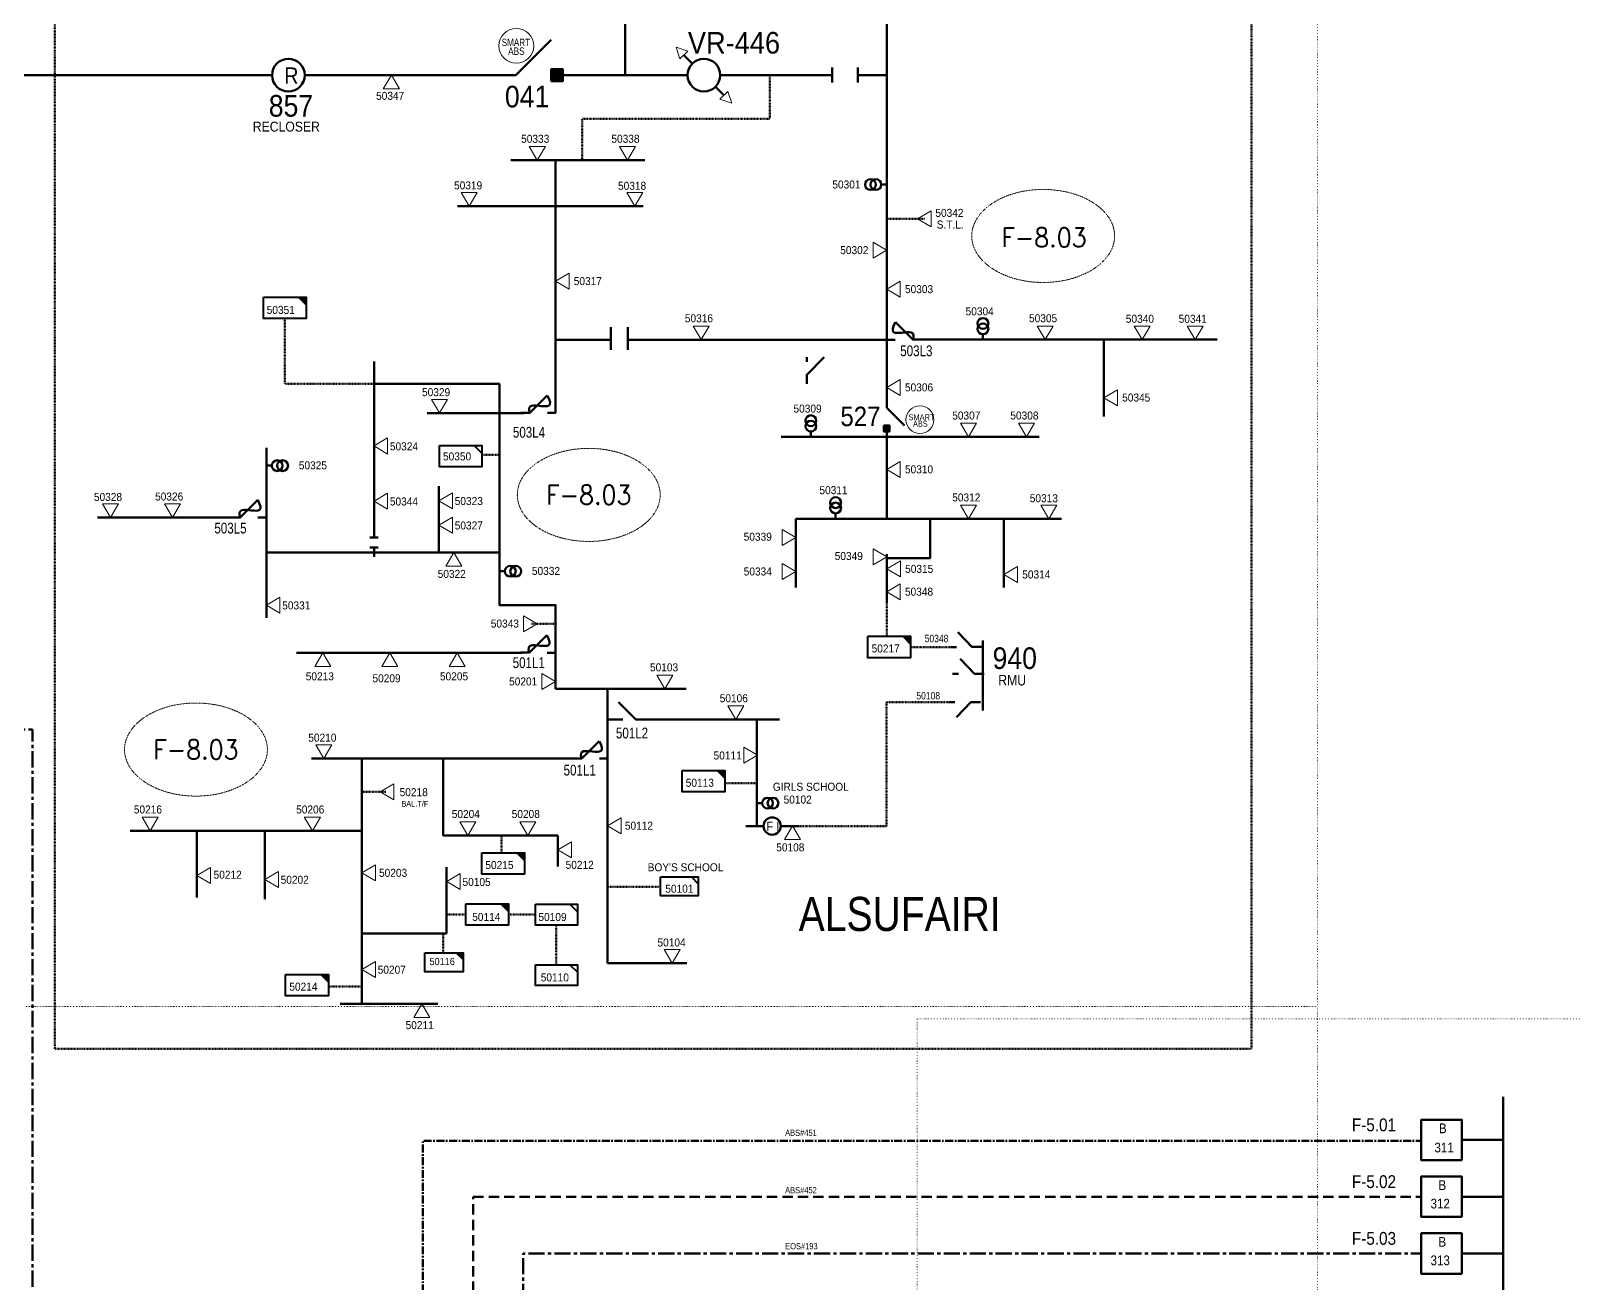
# Model space of a CAD drawing. Header units: metres. Extents: x 65984 to 144644, y -19036 to 23726.
# Drawn here: x 121211 to 121924, y 21619 to 22197 of the extents above; entities that cross this region are included whole.
import ezdxf
from ezdxf.enums import TextEntityAlignment as Align

# ---------------------------------------------------------------- set-up
doc = ezdxf.new("R2010")
doc.units = ezdxf.units.M
doc.header["$MEASUREMENT"] = 0
for name, pattern in [('( Center )', [2, 1.25, -0.25, 0.25, -0.25]), ('DGN Style 1', [0.6, 0, -0.6]), ('DGN Style 3', [0.013877, 0, -0.013877]), ('HIDDEN2', [2381.25, 1587.5, -793.75])]:
    doc.linetypes.add(name, pattern=pattern)
doc.layers.get('0').update_dxf_attribs({"color": 95, "lineweight": 40})
for name, color, linetype, lineweight in [('ABS', 7, 'Continuous', 40), ('ABS NUMBER', 112, 'Continuous', 30), ('d_eos', 111, 'Continuous', 40), ('d_eos no', 121, 'Continuous', 40), ('d_fco', 5, 'Continuous', 40), ('d_fco text', 95, 'Continuous', 40), ('d_grid line', 7, 'DGN Style 1', 0), ('d_oh branch', 94, 'Continuous', 40), ('d_switch', 95, 'Continuous', 40), ('d_tf', 1, 'Continuous', 40), ('d_tf no', 6, 'Continuous', 40), ('d_tf_200', 1, 'Continuous', 40), ('d_ug cable', 95, 'Continuous', 40), ('d_ug main line', 95, 'Continuous', 40), ('EARTH FAULT INDICATOR', 95, 'Continuous', 40), ('FDR  1  05', 172, 'Continuous', 40), ('FDR  1  16', 234, 'Continuous', 40), ('fedr no', 95, 'Continuous', 40), ('GRID STATION 01', 7, 'Continuous', 40), ('Level 37', 7, 'Continuous', 0), ('O H MAIN FEEDER', 4, 'Continuous', 100), ('REGULATOR', 5, 'Continuous', 40)]:
    doc.layers.add(name, color=color, linetype=linetype, lineweight=lineweight)
doc.styles.add('NASKHF', font='naskhf.shx', dxfattribs={"height": 8})
doc.styles.add('Style-Andalus', font='andlso.ttf')
doc.styles.add('Style-Arial', font='arial.ttf')
doc.styles.add('Style-ENGINEERING', font='ENGINEERING.shx')
doc.styles.add('Style-msdefault', font='msdefault.shx')
doc.styles.add('Style-STANDARD', font='STANDARD.shx')

# ---------------------------------------------------------------- blocks, each defined once
blk = doc.blocks.new('ABS2_1_1')
at = {"color": 0, "linetype": 'ByBlock', "lineweight": -2, "ltscale": 500}
for q in [(-29900, 43500), (0, 0)]:
    blk.add_line((0, 13600), q, dxfattribs=at)
at = {"color": 0, "linetype": 'ByBlock', "lineweight": -2, "ltscale": 500, "flags": 128}
for points in [[(5000, 43600), (-5000, 43600), (-5000, 53600), (5000, 53600)], [(3791, 49653), (3791, 49653), (3791, 49653)]]:
    blk.add_lwpolyline(points, close=True, dxfattribs=at)
at = {"color": 0, "linetype": 'ByBlock', "lineweight": -2, "ltscale": 500}
for points in [[(5000, 43600), (-5000, 43600), (5000, 53600), (-5000, 53600)], [(3791, 49653), (3791, 49653), (3791, 49653)]]:
    blk.add_solid(points, dxfattribs=at)
blk = doc.blocks.new('*U746')
at = {"layer": 'd_fco', "color": 1, "linetype": 'Continuous', "lineweight": 100}
blk.add_line((-4.6, 4.2), (-10.1, 4.2), dxfattribs=at)
at = {"layer": 'd_fco', "color": 1, "linetype": 'Continuous', "lineweight": 100, "flags": 128}
blk.add_lwpolyline([(13, 4.2), (7.1, 4.2), (-4.4, -7.3)], dxfattribs=at)
at = {"layer": 'd_fco', "color": 1, "linetype": 'Continuous', "lineweight": 100}
blk.add_open_spline([(-4.4, -7.3), (-13, 7.7), (11.6, -7.7), (7.1, 4.2)], degree=3, dxfattribs=at)
blk = doc.blocks.new('TFU_9')
at = {"layer": 'd_tf_200', "color": 1, "linetype": 'Continuous', "lineweight": 53}
blk.add_line((0, 10), (0, 0), dxfattribs=at)
for centre in [(0, 30), (0, 20)]:
    blk.add_circle(centre, 10, dxfattribs=at)
blk = doc.blocks.new('TF_8')
at = {"color": 0, "linetype": 'ByBlock', "lineweight": -2}
blk.add_line((6.3, 4.95), (9.9, 1.35), dxfattribs=at)
blk.add_3dface([(-10.1, 4.95), (9.9, 4.95), (9.9, -5.05), (-10.1, -5.05)], dxfattribs=at)
blk = doc.blocks.new('exist.us-1000kva')
at = {"color": 0, "linetype": 'ByBlock', "lineweight": -2, "flags": 128}
blk.add_lwpolyline([(40, 12.9), (32.8, 20), (40, 20)], close=True, dxfattribs=at)
at = {"color": 0, "linetype": 'ByBlock', "lineweight": -2, "extrusion": (0, 0, -1)}
blk.add_solid([(-40, 12.9), (-32.8, 20), (-40, 20)], dxfattribs=at)
at = {"color": 0, "linetype": 'ByBlock', "lineweight": -2, "xscale": 2, "yscale": 2}
blk.add_blockref('TF_8', (20.2, 10.1), dxfattribs=at)
blk = doc.blocks.new('*U809')
at = {"layer": 'REGULATOR', "color": 7, "linetype": 'Continuous', "lineweight": 211}
blk.add_circle((-0.01, 0.1), 7.56, dxfattribs=at)
at = {"layer": 'ABS NUMBER', "color": 7, "lineweight": 211, "style": 'Style-ENGINEERING', "width": 0.9}
blk.add_text('R', height=7.56, dxfattribs=at).set_placement((-1.91, 3.67), align=Align.TOP_LEFT)
blk = doc.blocks.new('*U954')
at = {"layer": 'd_fco', "color": 1, "linetype": 'Continuous', "lineweight": 100}
blk.add_line((4, -10.24), (4, -8.08), dxfattribs=at)
at = {"layer": 'd_fco', "color": 1, "linetype": 'Continuous', "lineweight": 100, "flags": 128}
blk.add_lwpolyline([(3.99, 2.09), (3.99, -2.07), (-4.03, -10.11)], dxfattribs=at)
blk = doc.blocks.new('*U907')
at = {"layer": 'EARTH FAULT INDICATOR', "color": 1, "linetype": 'Continuous', "lineweight": 100}
blk.add_circle((0.02, 0.13), 4, dxfattribs=at)
at = {"layer": 'EARTH FAULT INDICATOR', "color": 1, "lineweight": 140, "style": 'Style-Andalus', "width": 0.9}
blk.add_text('F I', height=4.234, dxfattribs=at).set_placement((-2.61, 2.11), align=Align.TOP_LEFT)
blk = doc.blocks.new('*U1936')
at = {"layer": 'REGULATOR', "color": 1, "linetype": 'Continuous', "lineweight": 140}
for p, q in [((-9.35, 9.39), (-5.34, 5.38)), ((5.36, -5.32), (9.37, -9.33))]:
    blk.add_line(p, q, dxfattribs=at)
at = {"layer": 'REGULATOR', "color": 1, "linetype": 'Continuous', "lineweight": 0, "flags": 128}
for points in [[(-7.46, 11.13), (-12.85, 12.97), (-11.09, 7.54)], [(7.45, -11.15), (12.86, -12.96), (11.06, -7.54)]]:
    blk.add_lwpolyline(points, close=True, dxfattribs=at)
at = {"layer": 'REGULATOR', "color": 1, "linetype": 'Continuous', "lineweight": 211}
blk.add_circle((0.01, 0.03), 7.56, dxfattribs=at)
blk = doc.blocks.new('TRA1_425')
at = {"layer": 'd_tf', "color": 1, "linetype": 'Continuous', "lineweight": 0, "ltscale": 0.00019715, "flags": 128}
blk.add_lwpolyline([(10, -17), (0, 0), (-10, -17)], close=True, dxfattribs=at)
blk = doc.blocks.new('TRA1_424')
at = {"layer": 'd_tf', "color": 1, "linetype": 'Continuous', "lineweight": 0, "ltscale": 0.00019715, "xscale": 1.000046566207833, "yscale": 1.000046566207833, "zscale": 1.000046566207833, "rotation": 180}
blk.add_blockref('TRA1_425', (0, 0), dxfattribs=at)
blk = doc.blocks.new('TRA1_427')
at = {"layer": 'd_tf', "color": 1, "linetype": 'Continuous', "lineweight": 0, "ltscale": 0.00019715, "extrusion": (0, 0, -1), "flags": 128}
blk.add_lwpolyline([(-10, -17), (0, 0), (10, -17)], close=True, dxfattribs=at)
blk = doc.blocks.new('TRA1_426')
at = {"layer": 'd_tf', "color": 1, "linetype": 'Continuous', "lineweight": 0, "ltscale": 0.00019715, "xscale": 1.000046566207833, "yscale": 1.000046566207833, "zscale": 1.000046566207833, "rotation": 180}
blk.add_blockref('TRA1_427', (0, 0), dxfattribs=at)
blk = doc.blocks.new('TRA1_429')
at = {"layer": 'd_tf', "color": 1, "linetype": 'Continuous', "lineweight": 0, "ltscale": 0.00019715, "flags": 128}
blk.add_lwpolyline([(10, -17), (0, 0), (-10, -17)], close=True, dxfattribs=at)
blk = doc.blocks.new('TRA1_428')
at = {"layer": 'd_tf', "color": 1, "linetype": 'Continuous', "lineweight": 0, "ltscale": 0.00019715, "xscale": 1.000046566207833, "yscale": 1.000046566207833, "zscale": 1.000046566207833, "rotation": 180}
blk.add_blockref('TRA1_429', (0, 0), dxfattribs=at)

msp = doc.modelspace()

# ---------------------------------------------------------------- linework, layer by layer
at = {"layer": 'd_eos', "color": 1, "linetype": 'Continuous', "lineweight": 211, "ltscale": 0.625574}
for p, q in [((121646.59, 21912.54), (121639.93, 21919.4)), ((121639.3, 21912.54), (121636.53, 21912.54)), ((121651.15, 21912.55), (121646.59, 21912.55)), ((121651.51, 21915.55), (121651.51, 21883.15)), ((121647.62, 21900.21), (121640.95, 21907.08)), ((121640.32, 21900.21), (121637.55, 21900.21)), ((121652.17, 21900.21), (121647.62, 21900.21)), ((121638.63, 21887.02), (121635.86, 21887.02)), ((121645.93, 21887.01), (121639.27, 21880.15)), ((121650.48, 21887.02), (121645.93, 21887.02))]:
    msp.add_line(p, q, dxfattribs=at)
at = {"layer": 'd_grid line', "color": 7, "linetype": 'DGN Style 1', "lineweight": 0, "flags": 128}
for points in [[(120816.18, 21746.42), (120816.18, 22346.42), (121806.14, 22346.42), (121806.14, 21746.42)], [(120816.18, 21146.41), (120816.18, 21746.42), (121806.14, 21746.42), (121806.14, 21146.41)], [(122066.78, 21740.77), (121621.13, 21740.77), (121621.13, 20794.93), (122066.78, 20794.93)]]:
    msp.add_lwpolyline(points, close=True, dxfattribs=at)
at = {"layer": 'd_oh branch', "color": 1, "linetype": 'Continuous', "lineweight": 100}
for p, q in [((121495.21, 22137.54), (121433.24, 22137.52)), ((121453.97, 22137.53), (121453.97, 22020.73)), ((121494.5, 22116.31), (121408.64, 22116.31)), ((121479.5, 22049.85), (121479.5, 22060.32)), ((121487.37, 22049.85), (121487.37, 22060.33)), ((121479.5, 22054.55), (121453.94, 22054.54)), ((121607.05, 22054.57), (121487.37, 22054.56)), ((121759.77, 22054.6), (121622.93, 22054.58)), ((121707.44, 22054.59), (121707.45, 22019.1)), ((121370.06, 22034.14), (121370.06, 22044.55)), ((121439.34, 22020.68), (121394.58, 22020.68)), ((121677.56, 22009.64), (121558.22, 22009.62)), ((121320.3, 22004.53), (121320.3, 21925.98)), ((121400.04, 21986.9), (121400.04, 21956.23)), ((121305.91, 21972.45), (121242.23, 21972.45)), ((121565.03, 21971.76), (121565.03, 21940.11)), ((121627.1, 21971.76), (121565.03, 21971.76)), ((121687.8, 21971.76), (121627.1, 21971.76)), ((121661.25, 21971.94), (121661.26, 21940.11)), ((121368.14, 21963.22), (121371.99, 21963.22)), ((121428.07, 21956.23), (121320.3, 21956.23)), ((121368.14, 21958.57), (121371.99, 21958.57)), ((121334.21, 21909.91), (121438.54, 21909.91)), ((121477.96, 21893.2), (121477.96, 21865.13)), ((121514.34, 21893.2), (121477.96, 21893.2)), ((121482.95, 21878.99), (121477.96, 21878.99)), ((121557.48, 21878.99), (121492.76, 21878.99)), ((121547, 21878.99), (121547, 21829.81)), ((121341.17, 21861.02), (121462.77, 21861.02)), ((121364.43, 21861.02), (121364.43, 21747.61)), ((121288.18, 21827.58), (121257.33, 21827.58)), ((121319.55, 21827.58), (121319.55, 21796.05)), ((121455.07, 21825.48), (121455.07, 21811.08)), ((121550.12, 21829.81), (121541.97, 21829.81)), ((121566.66, 21829.8), (121558.12, 21829.81)), ((121403.63, 21810.77), (121403.63, 21780.09)), ((121364.43, 21780.09), (121403.63, 21780.09)), ((121514.67, 21766.41), (121477.96, 21766.41)), ((121354.35, 21747.61), (121399.51, 21747.61))]:
    msp.add_line(p, q, dxfattribs=at)
at = {"layer": 'd_oh branch', "color": 1, "linetype": 'Continuous', "lineweight": 100, "flags": 128}
for points in [[(121428.07, 22020.68), (121428.07, 22034.14), (121370.06, 22034.14), (121370.06, 21963.22)], [(121606.81, 21953.56), (121627.1, 21953.56), (121627.1, 21971.76)], [(121370.06, 21958.57), (121370.06, 21954.2)], [(121402.04, 21861.02), (121402.04, 21825.48), (121455.07, 21825.48)], [(121477.96, 21865.88), (121477.96, 21766.41)], [(121364.43, 21827.58), (121288.18, 21827.58), (121288.18, 21796.72)]]:
    msp.add_lwpolyline(points, dxfattribs=at)
at = {"layer": 'd_ug cable', "color": 1, "linetype": 'DGN Style 3', "lineweight": 100}
for p, q in [((121607.05, 22110.39), (121624.63, 22110.39)), ((121419.89, 22001.31), (121428.07, 22001.31)), ((121453.97, 21923.32), (121442.88, 21923.32)), ((121364.43, 21845.66), (121375.52, 21845.66)), ((121532.21, 21849.65), (121547, 21849.65)), ((121429, 21817.4), (121429, 21825.48)), ((121502.55, 21801.68), (121477.96, 21801.68)), ((121348.96, 21755.66), (121364.43, 21755.66))]:
    msp.add_line(p, q, dxfattribs=at)
at = {"layer": 'd_ug cable', "color": 1, "linetype": 'DGN Style 3', "lineweight": 100, "flags": 128}
msp.add_lwpolyline([(121222.46, 21726.77), (121775.69, 21726.78), (121775.68, 22284.24), (121222.46, 22284.24)], close=True, dxfattribs=at)
for points in [[(121553.09, 22177.26), (121553.09, 22156.66), (121466.29, 22156.66), (121466.29, 22137.53)], [(121370.06, 22034.14), (121328.83, 22034.14), (121328.83, 22064.36)], [(121607.05, 21933.17), (121607.05, 21917.48)], [(121618.14, 21912.54), (121636.53, 21912.54)], [(121566.64, 21829.8), (121607.02, 21829.8), (121607.02, 21887.02), (121635.86, 21887.02)], [(121403.63, 21788.99), (121412.46, 21788.99)], [(121413.17, 21788.99), (121413.18, 21788.99)], [(121432.21, 21788.99), (121444.77, 21788.99)], [(121454.23, 21783.99), (121454.23, 21765.72)], [(121401.98, 21771.32), (121401.97, 21780.15)]]:
    msp.add_lwpolyline(points, dxfattribs=at)
at = {"layer": 'd_ug cable', "color": 1, "linetype": 'HIDDEN2', "lineweight": 140, "ltscale": 0.003}
msp.add_lwpolyline([(121291.27, 21114.44), (121415.96, 21114.44), (121415.96, 21658.5), (121854.14, 21658.5)], dxfattribs=at)
at = {"layer": 'd_ug cable', "color": 2, "linetype": 'Continuous', "lineweight": 13}
for centre, radius in [((121435.86, 22190.36), 8.04), ((121622.41, 22017.6), 6.43)]:
    msp.add_circle(centre, radius, dxfattribs=at)
at = {"layer": 'd_ug main line', "color": 3, "linetype": '( Center )', "lineweight": 140, "ltscale": 2.94, "flags": 128}
msp.add_lwpolyline([(121264.96, 21124.44), (121392.56, 21124.44), (121392.56, 21684.33), (121854.14, 21684.33)], dxfattribs=at)
at = {"layer": 'FDR  1  16', "color": 231, "linetype": '( Center )', "lineweight": 140, "ltscale": 6, "flags": 128}
msp.add_lwpolyline([(121278.36, 20935.79), (121306.73, 20935.79), (121306.73, 21611.44), (121212.17, 21611.44), (121212.17, 21874.47), (121039.1, 21874.47)], dxfattribs=at)
at = {"layer": 'FDR  1  16', "color": 1, "linetype": '( Center )', "lineweight": 140, "ltscale": 6, "flags": 128}
msp.add_lwpolyline([(121265.25, 21184.44), (121439.02, 21184.44), (121439.02, 21632.27), (121854.14, 21632.27)], dxfattribs=at)
at = {"layer": 'fedr no', "color": 82, "linetype": 'DGN Style 3', "lineweight": 13, "true_color": 0x1dc70e}
for centre in [(121679.41, 22102.51), (121469.33, 21982.84), (121287.75, 21865.15)]:
    msp.add_ellipse(centre, major_axis=(33.02, 0), ratio=0.651175, dxfattribs=at)
at = {"layer": 'GRID STATION 01', "lineweight": 211, "ltscale": 0.379284}
msp.add_line((121892.09, 21450.75), (121892.09, 21704.7), dxfattribs=at)
at = {"layer": 'GRID STATION 01', "color": 3, "lineweight": 70, "ltscale": 0.379284}
msp.add_line((121892.09, 21684.73), (121872.87, 21684.73), dxfattribs=at)
at = {"layer": 'GRID STATION 01', "color": 1, "lineweight": 70, "ltscale": 0.379284}
for p, q in [((121892.09, 21658.5), (121872.87, 21658.5)), ((121891.51, 21632.27), (121872.87, 21632.27))]:
    msp.add_line(p, q, dxfattribs=at)
at = {"layer": 'GRID STATION 01', "color": 3, "lineweight": 70, "ltscale": 0.379284, "flags": 128}
msp.add_lwpolyline([(121872.87, 21675.37), (121872.87, 21694.1), (121854.14, 21694.1), (121854.14, 21675.37)], close=True, dxfattribs=at)
at = {"layer": 'GRID STATION 01', "color": 1, "lineweight": 70, "ltscale": 0.379284, "flags": 128}
for points in [[(121872.87, 21649.13), (121872.87, 21667.87), (121854.14, 21667.87), (121854.14, 21649.13)], [(121872.87, 21622.9), (121872.87, 21641.63), (121854.14, 21641.63), (121854.14, 21622.9)]]:
    msp.add_lwpolyline(points, close=True, dxfattribs=at)
at = {"layer": 'O H MAIN FEEDER', "color": 1, "lineweight": 211, "ltscale": 6}
for p, q in [((121607.05, 22242.8), (121607.05, 22025.76)), ((121428.07, 22020.68), (121428.07, 21940.55)), ((121607.05, 22013.99), (121607.05, 21971.76)), ((121607.05, 21955.45), (121607.05, 21933.17)), ((121453.97, 21893.2), (121477.96, 21893.2))]:
    msp.add_line(p, q, dxfattribs=at)
at = {"layer": 'O H MAIN FEEDER', "color": 1, "lineweight": 211, "ltscale": 30}
for p, q in [((121021.26, 22176.84), (121322.91, 22176.84)), ((121338.04, 22176.84), (121428.2, 22176.84)), ((121457.2, 22176.84), (121515.07, 22176.84)), ((121530.14, 22176.84), (121581.88, 22176.84)), ((121581.88, 22180.32), (121581.88, 22173.35)), ((121593.79, 22180.32), (121593.79, 22173.35)), ((121593.79, 22176.84), (121607.05, 22176.84))]:
    msp.add_line(p, q, dxfattribs=at)
at = {"layer": 'O H MAIN FEEDER', "color": 1, "lineweight": 211, "ltscale": 30, "flags": 128}
msp.add_lwpolyline([(121581.44, 22220.71), (121486.14, 22220.71), (121486.14, 22176.84)], dxfattribs=at)
at = {"layer": 'O H MAIN FEEDER', "color": 1, "lineweight": 211, "ltscale": 6, "flags": 128}
msp.add_lwpolyline([(121428.07, 21940.55), (121428.07, 21931.91), (121453.97, 21931.91), (121453.97, 21893.2)], dxfattribs=at)

# ---------------------------------------------------------------- block references
at = {"layer": 'ABS', "color": 7, "linetype": 'Continuous', "lineweight": 211, "ltscale": 0.812883, "xscale": 0.0005446322480400586, "yscale": 0.0005446322480400586, "zscale": 0.000360672857092237, "rotation": 269.9999928008099}
msp.add_blockref('ABS2_1_1', (121428.2, 22176.84), dxfattribs=at)
at = {"layer": 'ABS', "color": 7, "linetype": 'Continuous', "lineweight": 211, "ltscale": 0.408557, "xscale": 0.0002737335691468195, "yscale": 0.0002737335691468195, "zscale": 0.0001812751059481464, "rotation": 179.9999928008099}
msp.add_blockref('ABS2_1_1', (121607.05, 22026.84), dxfattribs=at)
at = {"layer": 'd_fco', "color": 1, "linetype": 'Continuous', "lineweight": 100, "extrusion": (0, 0, -1), "xscale": 0.7000000000000004, "yscale": 0.7000000000000004, "zscale": 0.7000000000000004, "rotation": 179.9640835135763}
msp.add_blockref('*U746', (-121614.16, 22057.52), dxfattribs=at)
at = {"layer": 'd_fco', "color": 1, "linetype": 'Continuous', "lineweight": 100}
for p, rotation in [((121574.12, 22036.32), 180), ((121493.2, 21882.99), 270)]:
    msp.add_blockref('*U954', p, dxfattribs=dict(at, rotation=rotation))
at = {"layer": 'd_fco', "color": 1, "linetype": 'Continuous', "lineweight": 100, "xscale": 0.7000000000000004, "yscale": 0.7000000000000004, "zscale": 0.7000000000000004, "rotation": 179.9640835135763}
for p in [(121447.09, 22023.64), (121313.21, 21975.4), (121446.84, 21912.87), (121471.08, 21863.98)]:
    msp.add_blockref('*U746', p, dxfattribs=at)
at = {"layer": 'd_tf', "color": 1, "linetype": 'Continuous', "lineweight": 0, "ltscale": 0.00019715, "extrusion": (0, 0, -1)}
for name, p, xscale, yscale, zscale, rotation in [('TRA1_424', (-121378.07, 22176.83), 0.37, 0.37, 0.37, 179.9999999999999), ('TRA1_424', (-121607.04, 22095.89), 0.37, 0.37, 0.37, 270), ('TRA1_424', (-121406.98, 21956.22), 0.37, 0.37, 0.37, 180), ('TRA1_424', (-121445.5, 21923.32), 0.37, 0.37, 0.37, 270), ('TRA1_424', (-121346.37, 21909.9), 0.37, 0.37, 0.37, 179.9999999999999), ('TRA1_424', (-121377.33, 21909.9), 0.37, 0.37, 0.37, 179.9999999999999), ('TRA1_424', (-121408.53, 21909.9), 0.37, 0.37, 0.37, 179.9999999999999), ('TRA1_424', (-121453.96, 21896.58), 0.37, 0.37, 0.37, 270), ('TRA1_426', (-121547.36, 21862.61), 0.3699999999999999, 0.3699999999999999, 0.3699999999999999, 269.9574882981091), ('TRA1_424', (-121563.47, 21829.84), 0.3699999999999999, 0.3699999999999999, 0.3699999999999999, 179.9574882981208), ('TRA1_424', (-121392.15, 21747.69), 0.37, 0.37, 0.37, 179.9999999999999)]:
    msp.add_blockref(name, p, dxfattribs=dict(at, xscale=xscale, yscale=yscale, zscale=zscale, rotation=rotation))
at = {"layer": 'd_tf', "color": 1, "linetype": 'Continuous', "lineweight": 0, "ltscale": 0.00019715}
for name, p, xscale, yscale, zscale, rotation in [('TRA1_424', (121445.56, 22137.54), 0.37, 0.37, 0.37, 359.9999999999999), ('TRA1_424', (121487.28, 22137.54), 0.37, 0.37, 0.37, 359.9999999999999), ('TRA1_424', (121414.11, 22116.31), 0.37, 0.37, 0.37, 359.9999999999999), ('TRA1_424', (121490.67, 22116.33), 0.37, 0.37, 0.37, 359.9999999999999), ('TRA1_424', (121621.29, 22110.47), 0.37, 0.37, 0.37, 270), ('TRA1_424', (121453.94, 22081.59), 0.37, 0.37, 0.37, 270), ('TRA1_424', (121607.06, 22077.87), 0.37, 0.37, 0.37, 270), ('TRA1_424', (121521.24, 22054.58), 0.37, 0.37, 0.37, 359.9999999999999), ('TRA1_424', (121680.33, 22054.6), 0.37, 0.37, 0.37, 359.9999999999999), ('TRA1_424', (121725.15, 22054.6), 0.37, 0.37, 0.37, 359.9999999999999), ('TRA1_424', (121749.59, 22054.6), 0.37, 0.37, 0.37, 359.9999999999999), ('TRA1_424', (121607.06, 22032.46), 0.37, 0.37, 0.37, 270), ('TRA1_424', (121707.46, 22027.77), 0.37, 0.37, 0.37, 270), ('TRA1_424', (121400.3, 22020.69), 0.37, 0.37, 0.37, 359.9999999999999), ('TRA1_424', (121644.82, 22009.65), 0.37, 0.37, 0.37, 359.9999999999999), ('TRA1_424', (121671.7, 22009.65), 0.37, 0.37, 0.37, 359.9999999999999), ('TRA1_424', (121370.08, 22005.44), 0.37, 0.37, 0.37, 270), ('TRA1_424', (121607.06, 21994.59), 0.37, 0.37, 0.37, 270), ('TRA1_424', (121370.08, 21979.96), 0.37, 0.37, 0.37, 270), ('TRA1_424', (121400.05, 21980.16), 0.37, 0.37, 0.37, 270), ('TRA1_424', (121248.32, 21972.46), 0.37, 0.37, 0.37, 359.9999999999999), ('TRA1_424', (121276.91, 21972.46), 0.37, 0.37, 0.37, 359.9999999999999), ('TRA1_424', (121644.82, 21971.78), 0.37, 0.37, 0.37, 359.9999999999999), ('TRA1_424', (121681.94, 21971.78), 0.37, 0.37, 0.37, 359.9999999999999), ('TRA1_424', (121400.05, 21968.88), 0.37, 0.37, 0.37, 270), ('TRA1_424', (121565.02, 21963.15), 0.37, 0.37, 0.37, 89.99999999999997), ('TRA1_424', (121607.1, 21954.25), 0.37, 0.37, 0.37, 89.99999999999997), ('TRA1_424', (121607.14, 21948.6), 0.37, 0.37, 0.37, 270), ('TRA1_424', (121565.02, 21947.37), 0.37, 0.37, 0.37, 89.99999999999997), ('TRA1_424', (121661.27, 21946.01), 0.37, 0.37, 0.37, 270), ('TRA1_424', (121607.06, 21938.06), 0.37, 0.37, 0.37, 270), ('TRA1_424', (121320.31, 21931.94), 0.37, 0.37, 0.37, 270), ('TRA1_424', (121504.56, 21893.21), 0.37, 0.37, 0.37, 359.9999999999999), ('TRA1_424', (121537.35, 21879), 0.37, 0.37, 0.37, 359.9999999999999), ('TRA1_424', (121346.94, 21861.03), 0.37, 0.37, 0.37, 359.9999999999999), ('TRA1_424', (121372.91, 21845.66), 0.37, 0.37, 0.37, 270), ('TRA1_424', (121266.51, 21827.59), 0.37, 0.37, 0.37, 359.9999999999999), ('TRA1_424', (121341.55, 21827.59), 0.37, 0.37, 0.37, 359.9999999999999), ('TRA1_424', (121413.47, 21825.48), 0.37, 0.37, 0.37, 359.9999999999999), ('TRA1_424', (121441.2, 21825.48), 0.37, 0.37, 0.37, 359.9999999999999), ('TRA1_428', (121477.95, 21829.97), 0.3700000000000001, 0.3700000000000001, 0.3700000000000001, 269.9721564520746), ('TRA1_424', (121455.09, 21818.85), 0.37, 0.37, 0.37, 270), ('TRA1_424', (121288.2, 21806.91), 0.37, 0.37, 0.37, 270), ('TRA1_424', (121364.44, 21808.18), 0.37, 0.37, 0.37, 270), ('TRA1_424', (121319.57, 21805.14), 0.37, 0.37, 0.37, 270), ('TRA1_424', (121403.65, 21804.13), 0.37, 0.37, 0.37, 270), ('TRA1_424', (121364.44, 21763.57), 0.37, 0.37, 0.37, 270), ('TRA1_424', (121507.95, 21766.42), 0.37, 0.37, 0.37, 359.9999999999999)]:
    msp.add_blockref(name, p, dxfattribs=dict(at, xscale=xscale, yscale=yscale, zscale=zscale, rotation=rotation))
at = {"layer": 'd_tf_200', "color": 1, "linetype": 'Continuous', "lineweight": 53, "xscale": 0.25, "yscale": 0.25, "zscale": 0.25}
for p, rotation in [((121607.05, 22126.25), 89.99999999999993), ((121651.56, 22054.58), 359.9999999999999), ((121572, 22009.62), 359.9999999999999), ((121583.44, 21971.78), 359.9999999999999), ((121547, 21840.4), 269.9999999999999)]:
    msp.add_blockref('TFU_9', p, dxfattribs=dict(at, rotation=rotation))
at = {"layer": 'd_tf_200', "color": 1, "linetype": 'Continuous', "lineweight": 53, "extrusion": (0, 0, -1), "xscale": 0.25, "yscale": 0.25, "zscale": 0.25, "rotation": 89.97995698745639}
for p in [(-121320.32, 21996.35), (-121428.07, 21947.56)]:
    msp.add_blockref('TFU_9', p, dxfattribs=at)
at = {"layer": 'EARTH FAULT INDICATOR', "color": 1, "linetype": 'Continuous', "lineweight": 100}
msp.add_blockref('*U907', (121554.1, 21829.67), dxfattribs=at)
at = {"layer": 'FDR  1  05', "color": 1, "linetype": 'Continuous', "lineweight": 40, "rotation": 359.9999999999999}
for name, p, xscale, yscale, zscale in [('exist.us-1000kva', (121318.96, 22064.36), 0.4937000581271004, 0.4937000581271004, 0.4267622666565712), ('TF_8', (121410.17, 22000.77), 0.9813778080683642, 0.9813778080683642, 0.4267622666565712), ('exist.us-1000kva', (121598.39, 21907.61), 0.4937000581271004, 0.4937000581271004, 0.4267622666565712), ('exist.us-1000kva', (121512.47, 21845.54), 0.4937000581271004, 0.4937000581271004, 0.4267622666565712), ('exist.us-1000kva', (121419.83, 21807.53), 0.4937000581271004, 0.4937000581271004, 0.4267622666565712), ('TF_8', (121511.32, 21801.98), 0.8691448338490279, 0.8691448338490279, 0.4267622666565712), ('exist.us-1000kva', (121412.46, 21784.05), 0.4937000581271004, 0.4937000581271004, 0.4267622666565712), ('TF_8', (121454.52, 21788.86), 0.9643668330749057, 0.9643668330749057, 0.4267622666565712), ('exist.us-1000kva', (121393.52, 21762.38), 0.4443300523143904, 0.4443300523143904, 0.3840860399909141), ('exist.us-1000kva', (121329.21, 21751.32), 0.4937000581271004, 0.4937000581271004, 0.4267622666565712), ('TF_8', (121454.52, 21760.94), 0.9643668330749057, 0.9643668330749057, 0.4267622666565712)]:
    msp.add_blockref(name, p, dxfattribs=dict(at, xscale=xscale, yscale=yscale, zscale=zscale))
at = {"layer": 'REGULATOR', "color": 1, "linetype": 'Continuous', "lineweight": 0}
msp.add_blockref('*U1936', (121522.55, 22176.81), dxfattribs=at)
at = {"layer": 'REGULATOR', "color": 7, "linetype": 'Continuous', "lineweight": 211}
msp.add_blockref('*U809', (121330.48, 22176.74), dxfattribs=at)

# ---------------------------------------------------------------- texts
at = {"layer": 'ABS NUMBER', "color": 7, "lineweight": 140, "style": 'Style-Arial'}
for s, height, width, p in [('VR-446', 10, 0.9, (121515.15, 22196.79)), ('857', 10, 0.88, (121321.42, 22167.65)), ('527', 9, 0.88, (121585.68, 22023.61))]:
    msp.add_text(s, height=height, dxfattribs=dict(at, width=width)).set_placement(p, align=Align.TOP_LEFT)
at = {"layer": 'ABS NUMBER', "color": 7, "lineweight": 140, "style": 'Style-Arial', "width": 0.88}
msp.add_text('041', height=10, rotation=360, dxfattribs=at).set_placement((121451.08, 22171.91), align=Align.TOP_RIGHT)
at = {"layer": 'd_eos no', "color": 7, "linetype": 'Continuous', "lineweight": 140, "style": 'Style-Arial', "width": 0.88}
msp.add_text('940', height=10, dxfattribs=at).set_placement((121656.01, 21902.38))
at = {"layer": 'd_fco text', "color": 1, "linetype": 'Continuous', "lineweight": 70, "style": 'Style-msdefault', "width": 0.916667}
msp.add_text('RECLOSER', height=4.598, dxfattribs=at).set_placement((121314.03, 22155.34), align=Align.TOP_LEFT)
at = {"layer": 'd_fco text', "color": 1, "linetype": 'Continuous', "lineweight": 80, "style": 'Style-msdefault', "width": 0.8}
msp.add_text('503L3', height=5, dxfattribs=at).set_placement((121628.2, 22051.93), align=Align.TOP_RIGHT)
for s, p in [('503L4', (121434.27, 22014.29)), ('503L5', (121296.27, 21970)), ('501L1', (121434.16, 21907.81)), ('501L2', (121481.89, 21875.28)), ('501L1', (121457.71, 21858.16))]:
    msp.add_text(s, height=5, dxfattribs=at).set_placement(p, align=Align.TOP_LEFT)
at = {"layer": 'd_fco text', "color": 1, "linetype": 'Continuous', "lineweight": 13, "ltscale": 1.107918, "insert": (121429.09, 22190.21), "char_height": 3.4166, "attachment_point": 7, "rotation": 359.96624, "style": 'NASKHF'}
msp.add_mtext('\\Fmsdefault;\\H1x;\\W0.82;SMART\\P', dxfattribs=at)
at = {"layer": 'd_fco text', "color": 1, "linetype": 'Continuous', "lineweight": 13, "ltscale": 1.20518, "insert": (121432.08, 22186.14), "char_height": 3.4601, "attachment_point": 7, "rotation": 359.96624, "style": 'NASKHF'}
msp.add_mtext('\\Fmsdefault;\\H1x;\\W0.82;ABS', dxfattribs=at)
at = {"layer": 'd_fco text', "color": 1, "linetype": 'Continuous', "lineweight": 13, "ltscale": 0.872052, "insert": (121617.13, 22017.31), "char_height": 2.7475, "attachment_point": 7, "rotation": 359.96624, "style": 'NASKHF'}
msp.add_mtext('\\Fmsdefault;\\H1x;\\W0.82;SMART', dxfattribs=at)
at = {"layer": 'd_fco text', "color": 1, "linetype": 'Continuous', "lineweight": 13, "ltscale": 0.81, "insert": (121619.23, 22014.26), "char_height": 2.8417, "attachment_point": 7, "rotation": 359.96624, "style": 'NASKHF'}
msp.add_mtext('\\Fmsdefault;\\H1x;\\W0.82;ABS', dxfattribs=at)
at = {"layer": 'd_switch', "color": 1, "linetype": 'Continuous', "lineweight": 30, "style": 'Style-ENGINEERING', "width": 0.857143}
msp.add_text('50348', height=3.43, rotation=0.00072, dxfattribs=at).set_placement((121635.57, 21918.19), align=Align.TOP_RIGHT)
msp.add_text('50108', height=3.43, rotation=359.99928, dxfattribs=at).set_placement((121620.79, 21891.76), align=Align.TOP_LEFT)
at = {"layer": 'd_switch', "color": 2, "linetype": 'Continuous', "lineweight": 30, "style": 'Style-msdefault', "width": 0.857143}
for s, p in [('ABS#451', (121560.13, 21689.52)), ('ABS#452', (121560.13, 21662.99)), ('EOS#193', (121560.13, 21637.11))]:
    msp.add_text(s, height=2.92, dxfattribs=at).set_placement(p, align=Align.TOP_LEFT)
at = {"layer": 'd_tf no', "color": 1, "linetype": 'Continuous', "lineweight": 40, "style": 'Style-msdefault', "width": 0.945946}
for s, height, p in [('50347', 3.7, (121371.02, 22169.11)), ('50350', 3.7, (121401.96, 22002.48)), ('50322', 3.7, (121399.5, 21948.19)), ('50217', 3.7, (121600.09, 21913.71)), ('50111', 3.7, (121527.03, 21864.26)), ('50113', 3.7, (121514.16, 21851.65)), ('50108', 3.7, (121556, 21821.8)), ('50215', 3.7, (121421.53, 21813.63)), ('50101', 3.7, (121504.71, 21802.68)), ('50114', 3.7, (121415.46, 21789.65)), ('50109', 3.7, (121446.07, 21789.62)), ('50116', 3.33, (121395.71, 21768.86)), ('50110', 3.7, (121447.14, 21761.71)), ('50214', 3.7, (121330.91, 21757.42))]:
    msp.add_text(s, height=height, dxfattribs=at).set_placement(p, align=Align.TOP_LEFT)
for s, p in [('50333', (121438.07, 22145.57)), ('50338', (121479.79, 22145.57)), ('50319', (121407.06, 22124.03)), ('50318', (121482.86, 22123.85)), ('50342', (121629.56, 22111.32)), ('S.T.L.', (121630.16, 22105.94)), ('50317', (121462.39, 22079.8)), ('50303', (121615.5, 22076.07)), ('50351', (121320.45, 22066.48)), ('50316', (121513.75, 22062.61)), ('50304', (121643.54, 22065.83)), ('50305', (121672.85, 22062.63)), ('50340', (121717.59, 22062.38)), ('50341', (121742.03, 22062.38)), ('50329', (121392.25, 22028.47)), ('50306', (121615.5, 22030.67)), ('50309', (121563.97, 22020.87)), ('50345', (121715.9, 22025.98)), ('50307', (121637.34, 22017.68)), ('50308', (121664.22, 22017.68)), ('50324', (121377.4, 22003.43)), ('50310', (121615.5, 21992.8)), ('50328', (121240.58, 21980.05)), ('50326', (121268.86, 21980.24)), ('50344', (121377.4, 21977.95)), ('50323', (121407.37, 21978.15)), ('50311', (121575.96, 21983.17)), ('50312', (121637.34, 21979.82)), ('50313', (121673.2, 21979.45)), ('50327', (121407.37, 21966.87)), ('50339', (121540.95, 21961.66)), ('50349', (121583.03, 21952.76)), ('50334', (121540.95, 21945.6)), ('50315', (121615.58, 21946.81)), ('50314', (121669.71, 21944.21)), ('50348', (121615.5, 21936.27)), ('50331', (121327.63, 21929.92)), ('50103', (121497.64, 21901.29)), ('50213', (121338.51, 21897.15)), ('50209', (121369.35, 21896.24)), ('50205', (121400.54, 21897.13)), ('50106', (121529.87, 21887.03)), ('50210', (121339.68, 21868.79)), ('GIRLS SCHOOL', (121554.42, 21846.11)), ('50216', (121259.03, 21835.62)), ('50206', (121334.07, 21835.62)), ('50102', (121559.4, 21840.19)), ('50204', (121405.99, 21833.52)), ('50208', (121433.71, 21833.52)), ('50112', (121486.02, 21828.11)), ('50203', (121372.38, 21806.34)), ('50212', (121458.63, 21810.02)), ("BOY'S SCHOOL", (121496.59, 21808.9)), ('50212', (121295.9, 21805.46)), ('50202', (121326.89, 21803.13)), ('50105', (121410.97, 21802.12)), ('50104', (121501.1, 21774.14)), ('50207', (121371.77, 21761.56))]:
    msp.add_text(s, height=3.7, dxfattribs=at).set_placement(p)
for s, height, p in [('50301', 3.7, (121594.95, 22124.45)), ('50302', 3.7, (121598.6, 22094.1)), ('50325', 3.7, (121348.31, 21994.66)), ('50332', 3.7, (121456.06, 21945.87)), ('50343', 3.7, (121437.05, 21921.53)), ('50201', 3.7, (121445.52, 21894.78)), ('50218', 3.7, (121394.92, 21843.61)), ('BAL.T/F', 2.609, (121395.2, 21838.78))]:
    msp.add_text(s, height=height, dxfattribs=at).set_placement(p, align=Align.RIGHT)
at = {"layer": 'd_tf no', "color": 231, "linetype": 'Continuous', "lineweight": 40, "style": 'Style-msdefault', "width": 0.945946}
msp.add_text('50211', height=3.7, dxfattribs=at).set_placement((121384.67, 21739.65), align=Align.TOP_LEFT)
at = {"layer": 'd_ug cable', "color": 194, "linetype": 'DGN Style 3', "lineweight": 100, "insert": (121566.36, 21797.07), "char_height": 15.7682, "attachment_point": 1, "style": 'NASKHF'}
msp.add_mtext('\\FENGINEERING;\\H1x;\\W0.857143;ALSUFAIRI ', dxfattribs=at)
at = {"layer": 'fedr no', "color": 6, "linetype": 'Continuous', "lineweight": 40, "char_height": 8.852, "attachment_point": 5, "style": 'Style-STANDARD'}
for s, insert in [('\\PF-8.03\\P', (121679.78, 22109.21)), ('F-8.03\\P', (121469.33, 21982.84)), ('F-8.03\\P', (121287.75, 21865.15))]:
    msp.add_mtext(s, dxfattribs=dict(at, insert=insert))
at = {"layer": 'GRID STATION 01', "linetype": 'Continuous', "lineweight": 40, "style": 'Style-msdefault', "width": 0.888889}
for s, p in [('F-5.01', (121822.11, 21694.68)), ('F-5.02', (121822.11, 21668.44)), ('F-5.03', (121822.11, 21642.21))]:
    msp.add_text(s, height=5.94, dxfattribs=at).set_placement(p, align=Align.TOP_LEFT)
at = {"layer": 'GRID STATION 01', "color": 3, "linetype": 'Continuous', "lineweight": 40, "style": 'Style-msdefault', "width": 0.888889}
for s, p in [('B', (121862.35, 21692.36)), ('311', (121860.27, 21683.48))]:
    msp.add_text(s, height=4.5, dxfattribs=at).set_placement(p, align=Align.TOP_LEFT)
at = {"layer": 'GRID STATION 01', "color": 1, "linetype": 'Continuous', "lineweight": 40, "style": 'Style-msdefault', "width": 0.888889}
for s, p in [('B', (121862.13, 21666.09)), ('312', (121858.47, 21657.57)), ('B', (121862.13, 21639.85)), ('313', (121858.47, 21631.34))]:
    msp.add_text(s, height=4.5, dxfattribs=at).set_placement(p, align=Align.TOP_LEFT)
at = {"layer": 'Level 37', "color": 7, "linetype": 'Continuous', "lineweight": 100, "style": 'Style-msdefault', "width": 0.86}
msp.add_text('RMU', height=4.9, rotation=0.00037, dxfattribs=at).set_placement((121671.5, 21899.68), align=Align.TOP_RIGHT)

doc.saveas('drawing.dxf')
